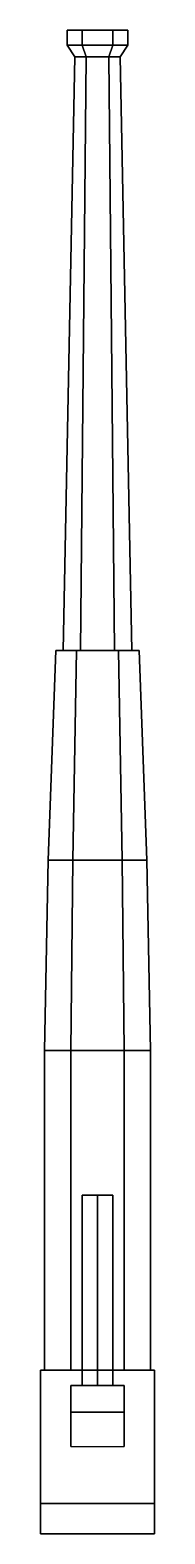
# Model space of a CAD drawing. Extents: x -0.15 to 0.15, y -1.16 to 2.79.
import ezdxf

# ---------------------------------------------------------------- set-up
doc = ezdxf.new("R2010")
doc.units = 0
doc.layers.add('GUN', color=1, linetype='CONTINUOUS')

msp = doc.modelspace()

# ---------------------------------------------------------------- linework, layer by layer
at = {"layer": 'GUN'}
for points in [[(-0.04, 2.79, 0.0693), (-0.08, 2.79), (-0.08, 2.75), (-0.04, 2.75, 0.0693)], [(-0.08, 2.79), (-0.04, 2.79, -0.0693), (-0.04, 2.75, -0.0693), (-0.08, 2.75)], [(0.04, 2.79, -0.0693), (-0.04, 2.79, -0.0693), (-0.08, 2.79), (0.08, 2.79)], [(0.08, 2.79), (-0.08, 2.79), (-0.04, 2.79, 0.0693), (0.04, 2.79, 0.0693)], [(0.04, 2.79, 0.0693), (-0.04, 2.79, 0.0693), (-0.04, 2.75, 0.0693), (0.04, 2.75, 0.0693)], [(-0.04, 2.79, -0.0693), (0.04, 2.79, -0.0693), (0.04, 2.75, -0.0693), (-0.04, 2.75, -0.0693)], [(0.08, 2.79), (0.04, 2.79, 0.0693), (0.04, 2.75, 0.0693), (0.08, 2.75)], [(0.04, 2.79, -0.0693), (0.08, 2.79), (0.08, 2.75), (0.04, 2.75, -0.0693)], [(-0.04, 2.75, 0.0693), (-0.08, 2.75), (-0.06, 2.72), (-0.03, 2.72, 0.052)], [(-0.08, 2.75), (-0.04, 2.75, -0.0693), (-0.03, 2.72, -0.052), (-0.06, 2.72)], [(0.04, 2.75, 0.0693), (-0.04, 2.75, 0.0693), (-0.03, 2.72, 0.052), (0.03, 2.72, 0.052)], [(-0.04, 2.75, -0.0693), (0.04, 2.75, -0.0693), (0.03, 2.72, -0.052), (-0.03, 2.72, -0.052)], [(0.08, 2.75), (0.04, 2.75, 0.0693), (0.03, 2.72, 0.052), (0.06, 2.72)], [(0.04, 2.75, -0.0693), (0.08, 2.75), (0.06, 2.72), (0.03, 2.72, -0.052)], [(-0.03, 2.72, 0.052), (-0.06, 2.72), (-0.09, 1.16), (-0.045, 1.16, 0.0779)], [(-0.06, 2.72), (-0.03, 2.72, -0.052), (-0.045, 1.16, -0.0779), (-0.09, 1.16)], [(0.03, 2.72, 0.052), (-0.03, 2.72, 0.052), (-0.045, 1.16, 0.0779), (0.045, 1.16, 0.0779)], [(-0.03, 2.72, -0.052), (0.03, 2.72, -0.052), (0.045, 1.16, -0.0779), (-0.045, 1.16, -0.0779)], [(0.06, 2.72), (0.03, 2.72, 0.052), (0.045, 1.16, 0.0779), (0.09, 1.16)], [(0.03, 2.72, -0.052), (0.06, 2.72), (0.09, 1.16), (0.045, 1.16, -0.0779)], [(-0.055, 1.16, 0.0953), (-0.11, 1.16), (-0.13, 0.61), (-0.065, 0.61, 0.1126)], [(-0.11, 1.16), (-0.055, 1.16, -0.0953), (-0.065, 0.61, -0.1126), (-0.13, 0.61)], [(0.11, 1.16), (-0.11, 1.16), (-0.055, 1.16, 0.0953), (0.055, 1.16, 0.0953)], [(0.055, 1.16, -0.0953), (-0.055, 1.16, -0.0953), (-0.11, 1.16), (0.11, 1.16)], [(0.055, 1.16, 0.0953), (-0.055, 1.16, 0.0953), (-0.065, 0.61, 0.1126), (0.065, 0.61, 0.1126)], [(-0.055, 1.16, -0.0953), (0.055, 1.16, -0.0953), (0.065, 0.61, -0.1126), (-0.065, 0.61, -0.1126)], [(0.11, 1.16), (0.055, 1.16, 0.0953), (0.065, 0.61, 0.1126), (0.13, 0.61)], [(0.055, 1.16, -0.0953), (0.11, 1.16), (0.13, 0.61), (0.065, 0.61, -0.1126)], [(-0.065, 0.61, 0.1126), (-0.13, 0.61), (-0.14, 0.11), (-0.07, 0.11, 0.1212)], [(-0.13, 0.61), (-0.065, 0.61, -0.1126), (-0.07, 0.11, -0.1212), (-0.14, 0.11)], [(0.065, 0.61, 0.1126), (-0.065, 0.61, 0.1126), (-0.07, 0.11, 0.1212), (0.07, 0.11, 0.1212)], [(-0.065, 0.61, -0.1126), (0.065, 0.61, -0.1126), (0.07, 0.11, -0.1212), (-0.07, 0.11, -0.1212)], [(0.13, 0.61), (0.065, 0.61, 0.1126), (0.07, 0.11, 0.1212), (0.14, 0.11)], [(0.065, 0.61, -0.1126), (0.13, 0.61), (0.14, 0.11), (0.07, 0.11, -0.1212)], [(-0.07, 0.11, 0.1212), (-0.14, 0.11), (-0.14, -0.73), (-0.07, -0.73, 0.1212)], [(-0.14, 0.11), (-0.07, 0.11, -0.1212), (-0.07, -0.73, -0.1212), (-0.14, -0.73)], [(0.07, 0.11, 0.1212), (-0.07, 0.11, 0.1212), (-0.07, -0.73, 0.1212), (0.07, -0.73, 0.1212)], [(-0.07, 0.11, -0.1212), (0.07, 0.11, -0.1212), (0.07, -0.73, -0.1212), (-0.07, -0.73, -0.1212)], [(0.14, 0.11), (0.07, 0.11, 0.1212), (0.07, -0.73, 0.1212), (0.14, -0.73)], [(0.07, 0.11, -0.1212), (0.14, 0.11), (0.14, -0.73), (0.07, -0.73, -0.1212)], [(0, -0.27, 0.28), (-0.04, -0.27, 0.24), (-0.04, -0.77, 0.24), (0, -0.77, 0.28)], [(-0.04, -0.27, 0.24), (0, -0.27, 0.2), (0, -0.77, 0.2), (-0.04, -0.77, 0.24)], [(0.04, -0.27, 0.24), (0, -0.27, 0.28), (0, -0.77, 0.28), (0.04, -0.77, 0.24)], [(0, -0.27, 0.2), (0.04, -0.27, 0.24), (0.04, -0.77, 0.24), (0, -0.77, 0.2)], [(-0.15, -0.73, -0.13), (-0.15, -1.08, -0.13), (-0.15, -1.08, 0.19), (-0.15, -0.73, 0.19)], [(-0.15, -0.73, 0.19), (-0.15, -1.08, 0.19), (0.15, -1.08, 0.19), (0.15, -0.73, 0.19)], [(0.15, -0.73, 0.19), (0.15, -0.73, -0.13), (-0.15, -0.73, -0.13), (-0.15, -0.73, 0.19)], [(0.15, -0.73, -0.13), (0.15, -1.08, -0.13), (-0.15, -1.08, -0.13), (-0.15, -0.73, -0.13)], [(0.15, -1.08, 0.19), (0.15, -1.08, -0.13), (0.15, -0.73, -0.13), (0.15, -0.73, 0.19)], [(-0.07, -0.77, 0.19), (-0.07, -0.93, 0.19), (-0.07, -0.84, 0.31), (-0.07, -0.77, 0.31)], [(-0.07, -0.77, 0.31), (-0.07, -0.84, 0.31), (0.07, -0.84, 0.31), (0.07, -0.77, 0.31)], [(-0.07, -0.77, 0.19), (-0.07, -0.77, 0.31), (0.07, -0.77, 0.31), (0.07, -0.77, 0.19)], [(0.07, -0.84, 0.31), (0.07, -0.93, 0.19), (0.07, -0.77, 0.19), (0.07, -0.77, 0.31)], [(-0.07, -0.84, 0.31), (-0.07, -0.93, 0.19), (0.07, -0.93, 0.19), (0.07, -0.84, 0.31)], [(-0.15, -1.08, -0.13), (-0.15, -1.16, -0.11), (-0.15, -1.16, 0.11), (-0.15, -1.08, 0.19)], [(0.15, -1.08, -0.13), (0.15, -1.16, -0.11), (-0.15, -1.16, -0.11), (-0.15, -1.08, -0.13)], [(-0.15, -1.08, 0.19), (-0.15, -1.16, 0.11), (0.15, -1.16, 0.11), (0.15, -1.08, 0.19)], [(0.15, -1.16, 0.11), (0.15, -1.16, -0.11), (0.15, -1.08, -0.13), (0.15, -1.08, 0.19)], [(-0.15, -1.16, 0.11), (-0.15, -1.16, -0.11), (0.15, -1.16, -0.11), (0.15, -1.16, 0.11)]]:
    msp.add_3dface(points, dxfattribs=at)

doc.saveas('drawing.dxf')
